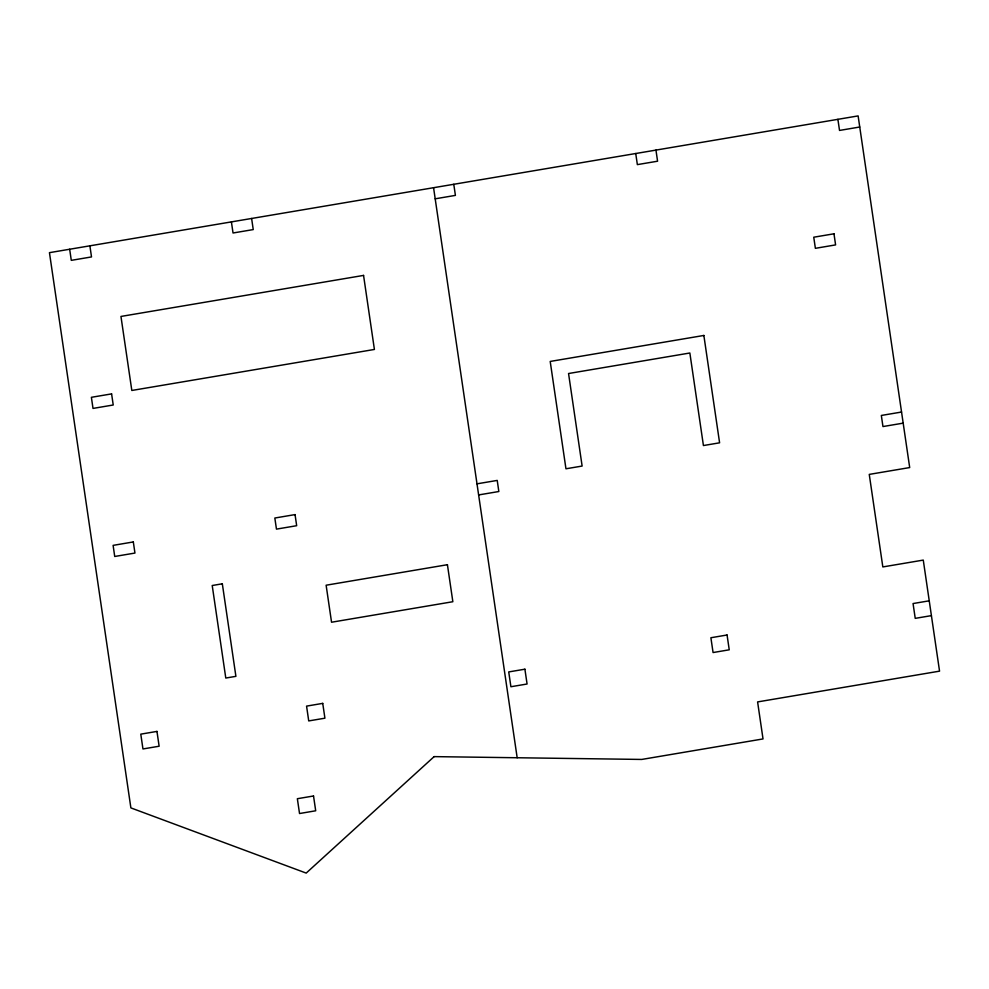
<?xml version="1.0" encoding="UTF-8"?>
<svg xmlns="http://www.w3.org/2000/svg" width="989" height="989" viewBox="0 0 989 989"><rect width="100%" height="100%" fill="white"/><g stroke="black" fill="none" stroke-linecap="round" stroke-linejoin="round"><path stroke-width="1.48" d="M435.197 198.814L455.41 195.389L453.778 184.288M859.738 127.012L839.525 130.437L837.893 119.335M476.995 483.831L497.22 480.419L498.839 491.521L478.627 494.933M901.548 412.042L881.335 415.454L882.954 426.556L903.18 423.144M929.24 600.817L913.057 603.55L915.233 618.36L931.403 615.628M655.954 150.105L657.574 161.207L637.361 164.619L635.729 153.518M433.565 187.712L517.173 757.747M251.614 218.482L253.246 229.584L233.033 232.996L231.401 221.895M89.888 245.828L91.507 256.93L71.295 260.354L69.663 249.253M434.134 756.622L306.194 873.089L130.882 807.902L49.45 252.665L858.118 115.911L909.695 467.562L869.257 474.399L882.831 566.932L923.269 560.095L939.55 671.148L757.599 701.918L763.026 738.931L641.725 759.441L434.134 756.622M363.556 275.412L120.955 316.443L131.821 390.47L374.411 349.451L363.556 275.412M833.974 233.8L813.749 237.212L815.381 248.326L835.594 244.901L833.974 233.8M111.596 393.894L91.384 397.306L93.015 408.42L113.228 404.996L111.596 393.894M703.859 335.456L550.205 361.442L565.955 468.786L582.125 466.054L568.551 373.521L689.852 352.999L703.426 445.544L719.596 442.812L703.859 335.456M133.317 541.947L113.105 545.372L114.724 556.473L134.949 553.061L133.317 541.947M295.043 514.601L274.831 518.026L276.463 529.127L296.675 525.703L295.043 514.601M222.327 583.807L212.215 585.513L225.789 678.046L235.901 676.34L222.327 583.807M447.424 564.707L326.123 585.216L331.55 622.229L452.851 601.72L447.424 564.707M156.954 731.415L140.784 734.147L142.96 748.957L159.13 746.225L156.954 731.415M322.735 703.377L306.565 706.121L308.729 720.919L324.911 718.187L322.735 703.377M524.899 669.194L508.729 671.927L510.905 686.737L527.075 684.005L524.899 669.194M727.063 635L710.893 637.744L713.069 652.542L729.239 649.81L727.063 635M313.525 795.984L297.355 798.716L299.531 813.527L315.701 810.782L313.525 795.984"/></g></svg>
